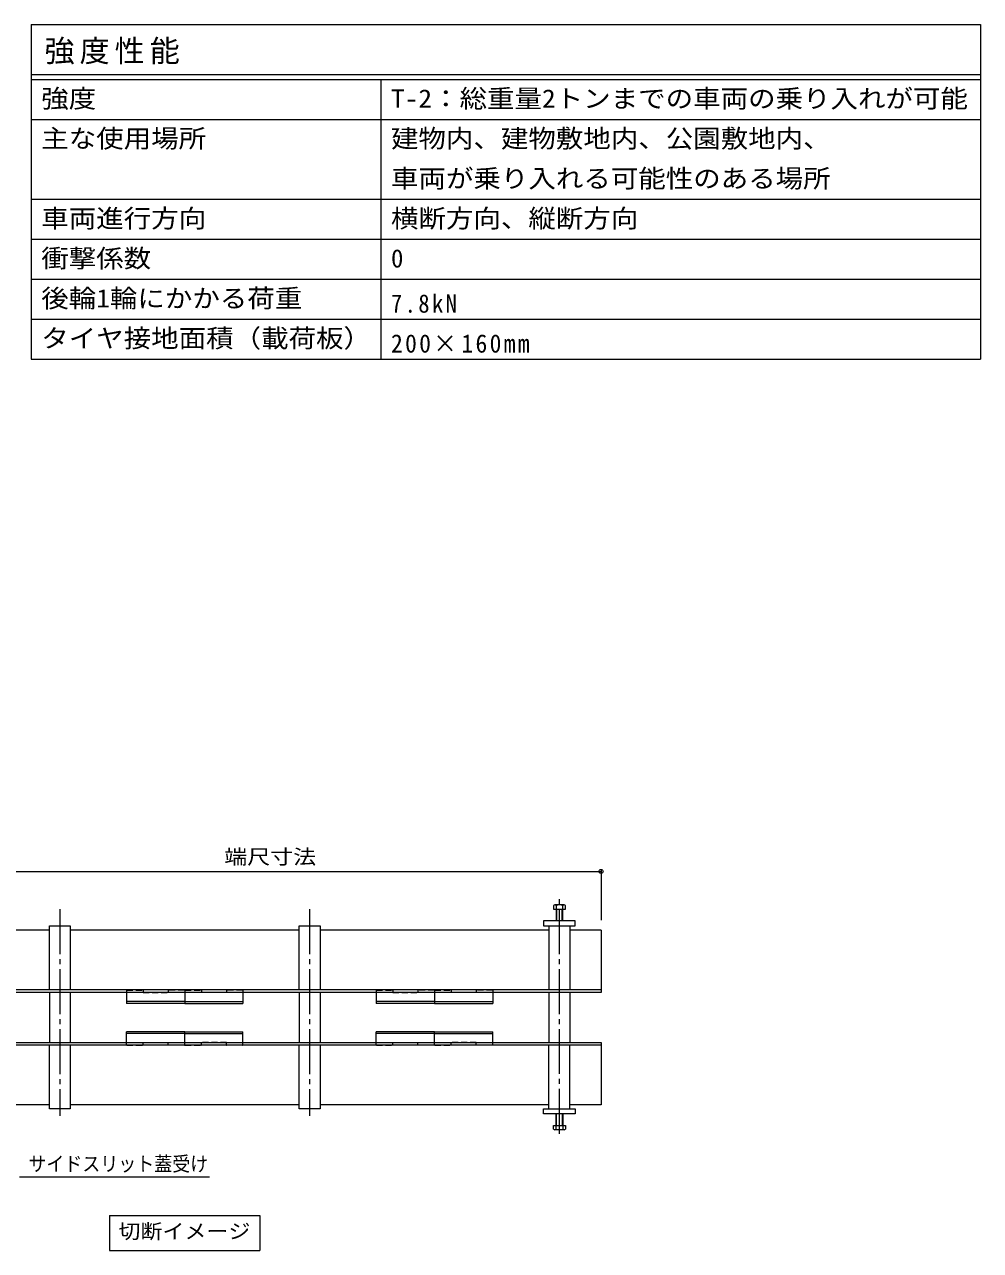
# Model space of a CAD drawing. Units: millimetres at full size, sheet at 1:5; details may follow other scales. Extents: x -1313 to 1940, y -1318 to 1367.
# Drawn here: x 983 to 1940, y 140 to 1367 of the extents above; entities that cross this region are included whole.
import ezdxf
from ezdxf.enums import TextEntityAlignment as Align

# ---------------------------------------------------------------- set-up
doc = ezdxf.new("R2010")
doc.units = ezdxf.units.MM
doc.header["$LTSCALE"] = 5
doc.header["$PDMODE"] = 32
doc.header["$PDSIZE"] = 4
doc.linetypes.add('CHAIN2', pattern=[12, 9, -1, 1, -1])
doc.linetypes.add('DASHED1', pattern=[1.8, 1.2, -0.6])
for name, color, linetype, lineweight in [('E-3_寸法', 4, 'Continuous', 5), ('E-4_文字', 7, 'Continuous', 5), ('E-5_建具', 7, 'Continuous', 5), ('E-6_間仕切', 7, 'DASHED1', 5), ('E-8_ハッチ', 7, 'Continuous', 5), ('E-9_記号', 2, 'Continuous', 5), ('E-B_衛生陶器', 134, 'Continuous', 5), ('F-F_F-Fﾚｲﾔ', 3, 'Continuous', 5)]:
    doc.layers.add(name, color=color, linetype=linetype, lineweight=lineweight)
doc.styles.add('ＭＳ ゴシック', font='')
doc.styles.get('ＭＳ ゴシック').set_extended_font_data('MS Gothic')

msp = doc.modelspace()

# ---------------------------------------------------------------- linework, layer by layer
at = {"layer": 'E-3_寸法'}
for p, q in [((1008.007, 460.282), (778.84, 460.282)), ((1258.007, 460.282), (1028.84, 460.282)), ((1508.007, 460.282), (1278.84, 460.282)), ((1560.09, 460.282), (1528.84, 460.282)), ((1560.09, 460.282), (1560.09, 397.782)), ((1560.09, 400.448), (726.757, 400.448)), ((1560.09, 397.782), (726.757, 397.782)), ((726.757, 347.782), (1560.09, 347.782)), ((1560.09, 345.115), (726.757, 345.115)), ((1008.007, 285.282), (778.84, 285.282)), ((1258.007, 285.282), (1028.84, 285.282)), ((1508.007, 285.282), (1278.84, 285.282))]:
    msp.add_line(p, q, dxfattribs=at)
msp.add_lwpolyline([(1560.09, 347.782), (1560.09, 285.282), (1528.84, 285.282)], dxfattribs=at)
at = {"layer": 'E-4_文字'}
for p, q in [((893.424, 519.023), (1560.09, 519.023)), ((1560.09, 520.523), (1560.09, 470.282))]:
    msp.add_line(p, q, dxfattribs=at)
msp.add_point((1560.09, 519.023), dxfattribs=at)
at = {"layer": 'E-5_建具'}
for p, q in [((1168.335, 213.115), (978.063, 213.115)), ((1068.174, 174.598), (1218.674, 174.598)), ((1068.174, 174.598), (1068.174, 139.598)), ((1218.674, 174.598), (1218.674, 139.598)), ((1068.174, 139.598), (1218.674, 139.598))]:
    msp.add_line(p, q, dxfattribs=at)
at = {"layer": 'E-6_間仕切'}
for p, q in [((1085.09, 399.865), (1085.09, 397.782)), ((1085.09, 399.865), (1085.09, 397.782)), ((1085.507, 400.282), (1101.34, 400.282)), ((1085.507, 400.282), (1101.34, 400.282)), ((1101.757, 399.865), (1101.757, 397.782)), ((1101.757, 399.865), (1101.757, 397.782)), ((1101.757, 397.782), (1126.757, 397.782)), ((1101.757, 397.782), (1126.757, 397.782)), ((1126.757, 399.865), (1126.757, 397.782)), ((1126.757, 399.865), (1126.757, 397.782)), ((1143.007, 400.282), (1127.174, 400.282)), ((1143.007, 400.282), (1127.174, 400.282)), ((1143.424, 399.865), (1143.424, 397.782)), ((1143.424, 399.865), (1143.424, 397.782)), ((1143.424, 399.865), (1143.424, 397.782)), ((1143.424, 399.865), (1143.424, 397.782)), ((1143.84, 400.282), (1159.674, 400.282)), ((1143.84, 400.282), (1159.674, 400.282)), ((1160.09, 399.865), (1160.09, 397.782)), ((1160.09, 399.865), (1160.09, 397.782)), ((1185.09, 397.782), (1160.09, 397.782)), ((1185.09, 397.782), (1160.09, 397.782)), ((1185.09, 399.865), (1185.09, 397.782)), ((1185.09, 399.865), (1185.09, 397.782)), ((1201.34, 400.282), (1185.507, 400.282)), ((1201.34, 400.282), (1185.507, 400.282)), ((1201.757, 399.865), (1201.757, 397.782)), ((1201.757, 399.865), (1201.757, 397.782)), ((1335.09, 399.865), (1335.09, 397.782)), ((1335.09, 399.865), (1335.09, 397.782)), ((1335.507, 400.282), (1351.34, 400.282)), ((1335.507, 400.282), (1351.34, 400.282)), ((1351.757, 399.865), (1351.757, 397.782)), ((1351.757, 399.865), (1351.757, 397.782)), ((1351.757, 397.782), (1376.757, 397.782)), ((1351.757, 397.782), (1376.757, 397.782)), ((1376.757, 399.865), (1376.757, 397.782)), ((1376.757, 399.865), (1376.757, 397.782)), ((1393.007, 400.282), (1377.174, 400.282)), ((1393.007, 400.282), (1377.174, 400.282)), ((1393.424, 399.865), (1393.424, 397.782)), ((1393.424, 399.865), (1393.424, 397.782)), ((1393.424, 399.865), (1393.424, 397.782)), ((1393.424, 399.865), (1393.424, 397.782)), ((1393.84, 400.282), (1409.674, 400.282)), ((1393.84, 400.282), (1409.674, 400.282)), ((1410.09, 399.865), (1410.09, 397.782)), ((1410.09, 399.865), (1410.09, 397.782)), ((1435.09, 397.782), (1410.09, 397.782)), ((1435.09, 397.782), (1410.09, 397.782)), ((1435.09, 399.865), (1435.09, 397.782)), ((1435.09, 399.865), (1435.09, 397.782)), ((1451.34, 400.282), (1435.507, 400.282)), ((1451.34, 400.282), (1435.507, 400.282)), ((1451.757, 399.865), (1451.757, 397.782)), ((1451.757, 399.865), (1451.757, 397.782)), ((1085.09, 345.698), (1085.09, 347.782)), ((1085.09, 345.698), (1085.09, 347.782)), ((1085.507, 345.282), (1101.34, 345.282)), ((1085.507, 345.282), (1101.34, 345.282)), ((1101.757, 347.782), (1126.757, 347.782)), ((1101.757, 345.698), (1101.757, 347.782)), ((1101.757, 347.782), (1126.757, 347.782)), ((1101.757, 345.698), (1101.757, 347.782)), ((1126.757, 345.698), (1126.757, 347.782)), ((1126.757, 345.698), (1126.757, 347.782)), ((1143.007, 345.282), (1127.174, 345.282)), ((1143.007, 345.282), (1127.174, 345.282)), ((1143.424, 345.698), (1143.424, 347.782)), ((1143.424, 345.698), (1143.424, 347.782)), ((1143.424, 345.698), (1143.424, 347.782)), ((1143.424, 345.698), (1143.424, 347.782)), ((1143.84, 345.282), (1159.674, 345.282)), ((1143.84, 345.282), (1159.674, 345.282)), ((1185.09, 347.782), (1160.09, 347.782)), ((1160.09, 345.698), (1160.09, 347.782)), ((1185.09, 347.782), (1160.09, 347.782)), ((1160.09, 345.698), (1160.09, 347.782)), ((1185.09, 345.698), (1185.09, 347.782)), ((1185.09, 345.698), (1185.09, 347.782)), ((1201.34, 345.282), (1185.507, 345.282)), ((1201.34, 345.282), (1185.507, 345.282)), ((1201.757, 345.698), (1201.757, 347.782)), ((1201.757, 345.698), (1201.757, 347.782)), ((1335.09, 345.698), (1335.09, 347.782)), ((1335.09, 345.698), (1335.09, 347.782)), ((1335.507, 345.282), (1351.34, 345.282)), ((1335.507, 345.282), (1351.34, 345.282)), ((1351.757, 347.782), (1376.757, 347.782)), ((1351.757, 345.698), (1351.757, 347.782)), ((1351.757, 347.782), (1376.757, 347.782)), ((1351.757, 345.698), (1351.757, 347.782)), ((1376.757, 345.698), (1376.757, 347.782)), ((1376.757, 345.698), (1376.757, 347.782)), ((1393.007, 345.282), (1377.174, 345.282)), ((1393.007, 345.282), (1377.174, 345.282)), ((1393.424, 345.698), (1393.424, 347.782)), ((1393.424, 345.698), (1393.424, 347.782)), ((1393.424, 345.698), (1393.424, 347.782)), ((1393.424, 345.698), (1393.424, 347.782)), ((1393.84, 345.282), (1409.674, 345.282)), ((1393.84, 345.282), (1409.674, 345.282)), ((1435.09, 347.782), (1410.09, 347.782)), ((1410.09, 345.698), (1410.09, 347.782)), ((1435.09, 347.782), (1410.09, 347.782)), ((1410.09, 345.698), (1410.09, 347.782)), ((1435.09, 345.698), (1435.09, 347.782)), ((1435.09, 345.698), (1435.09, 347.782)), ((1451.34, 345.282), (1435.507, 345.282)), ((1451.34, 345.282), (1435.507, 345.282)), ((1451.757, 345.698), (1451.757, 347.782)), ((1451.757, 345.698), (1451.757, 347.782))]:
    msp.add_line(p, q, dxfattribs=at)
at = {"layer": 'E-6_間仕切', "linetype": 'Continuous'}
for p, q in [((1085.09, 397.782), (1085.09, 386.948)), ((1085.09, 397.782), (1085.09, 386.948)), ((1143.424, 397.782), (1143.424, 386.948)), ((1143.424, 397.782), (1143.424, 386.948)), ((1143.424, 397.782), (1143.424, 386.948)), ((1143.424, 397.782), (1143.424, 386.948)), ((1201.757, 397.782), (1201.757, 386.948)), ((1201.757, 397.782), (1201.757, 386.948)), ((1335.09, 397.782), (1335.09, 386.948)), ((1335.09, 397.782), (1335.09, 386.948)), ((1393.424, 397.782), (1393.424, 386.948)), ((1393.424, 397.782), (1393.424, 386.948)), ((1393.424, 397.782), (1393.424, 386.948)), ((1393.424, 397.782), (1393.424, 386.948)), ((1451.757, 397.782), (1451.757, 386.948)), ((1451.757, 397.782), (1451.757, 386.948)), ((1143.424, 388.865), (1085.09, 388.865)), ((1143.424, 388.865), (1085.09, 388.865)), ((1143.424, 386.948), (1085.09, 386.948)), ((1143.424, 386.948), (1085.09, 386.948)), ((1143.424, 388.865), (1201.757, 388.865)), ((1143.424, 388.865), (1201.757, 388.865)), ((1143.424, 386.948), (1201.757, 386.948)), ((1143.424, 386.948), (1201.757, 386.948)), ((1393.424, 388.865), (1335.09, 388.865)), ((1393.424, 388.865), (1335.09, 388.865)), ((1393.424, 386.948), (1335.09, 386.948)), ((1393.424, 386.948), (1335.09, 386.948)), ((1393.424, 388.865), (1451.757, 388.865)), ((1393.424, 388.865), (1451.757, 388.865)), ((1393.424, 386.948), (1451.757, 386.948)), ((1393.424, 386.948), (1451.757, 386.948)), ((1143.424, 358.615), (1085.09, 358.615)), ((1085.09, 347.782), (1085.09, 358.615)), ((1143.424, 358.615), (1085.09, 358.615)), ((1085.09, 347.782), (1085.09, 358.615)), ((1143.424, 356.698), (1085.09, 356.698)), ((1143.424, 356.698), (1085.09, 356.698)), ((1143.424, 358.615), (1201.757, 358.615)), ((1143.424, 347.782), (1143.424, 358.615)), ((1143.424, 358.615), (1201.757, 358.615)), ((1143.424, 347.782), (1143.424, 358.615)), ((1143.424, 347.782), (1143.424, 358.615)), ((1143.424, 347.782), (1143.424, 358.615)), ((1143.424, 356.698), (1201.757, 356.698)), ((1143.424, 356.698), (1201.757, 356.698)), ((1201.757, 347.782), (1201.757, 358.615)), ((1201.757, 347.782), (1201.757, 358.615)), ((1393.424, 358.615), (1335.09, 358.615)), ((1335.09, 347.782), (1335.09, 358.615)), ((1393.424, 358.615), (1335.09, 358.615)), ((1335.09, 347.782), (1335.09, 358.615)), ((1393.424, 356.698), (1335.09, 356.698)), ((1393.424, 356.698), (1335.09, 356.698)), ((1393.424, 358.615), (1451.757, 358.615)), ((1393.424, 347.782), (1393.424, 358.615)), ((1393.424, 358.615), (1451.757, 358.615)), ((1393.424, 347.782), (1393.424, 358.615)), ((1393.424, 347.782), (1393.424, 358.615)), ((1393.424, 347.782), (1393.424, 358.615)), ((1393.424, 356.698), (1451.757, 356.698)), ((1393.424, 356.698), (1451.757, 356.698)), ((1451.757, 347.782), (1451.757, 358.615)), ((1451.757, 347.782), (1451.757, 358.615))]:
    msp.add_line(p, q, dxfattribs=at)
at = {"layer": 'E-6_間仕切'}
for centre, start, end in [((1085.507, 399.865), 90, 180), ((1085.507, 399.865), 90, 180), ((1101.34, 399.865), 0, 90), ((1101.34, 399.865), 0, 90), ((1127.174, 399.865), 90, 180), ((1127.174, 399.865), 90, 180), ((1143.007, 399.865), 0, 90), ((1143.007, 399.865), 0, 90), ((1143.84, 399.865), 90, 180), ((1143.84, 399.865), 90, 180), ((1159.674, 399.865), 0, 90), ((1159.674, 399.865), 0, 90), ((1185.507, 399.865), 90, 180), ((1185.507, 399.865), 90, 180), ((1201.34, 399.865), 0, 90), ((1201.34, 399.865), 0, 90), ((1335.507, 399.865), 90, 180), ((1335.507, 399.865), 90, 180), ((1351.34, 399.865), 0, 90), ((1351.34, 399.865), 0, 90), ((1377.174, 399.865), 90, 180), ((1377.174, 399.865), 90, 180), ((1393.007, 399.865), 0, 90), ((1393.007, 399.865), 0, 90), ((1393.84, 399.865), 90, 180), ((1393.84, 399.865), 90, 180), ((1409.674, 399.865), 0, 90), ((1409.674, 399.865), 0, 90), ((1435.507, 399.865), 90, 180), ((1435.507, 399.865), 90, 180), ((1451.34, 399.865), 0, 90), ((1451.34, 399.865), 0, 90), ((1085.507, 345.698), 180, 270), ((1085.507, 345.698), 180, 270), ((1101.34, 345.698), 270, 0), ((1101.34, 345.698), 270, 0), ((1127.174, 345.698), 180, 270), ((1127.174, 345.698), 180, 270), ((1143.007, 345.698), 270, 0), ((1143.007, 345.698), 270, 0), ((1143.84, 345.698), 180, 270), ((1143.84, 345.698), 180, 270), ((1159.674, 345.698), 270, 0), ((1159.674, 345.698), 270, 0), ((1185.507, 345.698), 180, 270), ((1185.507, 345.698), 180, 270), ((1201.34, 345.698), 270, 0), ((1201.34, 345.698), 270, 0), ((1335.507, 345.698), 180, 270), ((1335.507, 345.698), 180, 270), ((1351.34, 345.698), 270, 0), ((1351.34, 345.698), 270, 0), ((1377.174, 345.698), 180, 270), ((1377.174, 345.698), 180, 270), ((1393.007, 345.698), 270, 0), ((1393.007, 345.698), 270, 0), ((1393.84, 345.698), 180, 270), ((1393.84, 345.698), 180, 270), ((1409.674, 345.698), 270, 0), ((1409.674, 345.698), 270, 0), ((1435.507, 345.698), 180, 270), ((1435.507, 345.698), 180, 270), ((1451.34, 345.698), 270, 0), ((1451.34, 345.698), 270, 0)]:
    msp.add_arc(centre, 0.417, start, end, dxfattribs=at)
at = {"layer": 'E-8_ハッチ'}
for points in [[(1502.59, 464.448), (1534.257, 464.448), (1534.257, 469.448), (1502.59, 469.448)], [(1502.59, 281.532), (1534.257, 281.532), (1534.257, 276.532), (1502.59, 276.532)]]:
    msp.add_lwpolyline(points, close=True, dxfattribs=at)
at = {"layer": 'E-9_記号'}
for p, q in [((1512.424, 485.032), (1512.424, 481.115)), ((1512.424, 481.115), (1524.424, 481.115)), ((1523.31, 485.532), (1513.977, 485.532)), ((1515.09, 485.032), (1515.09, 469.448)), ((1515.674, 481.115), (1515.674, 469.448)), ((1521.174, 469.448), (1521.174, 481.115)), ((1521.757, 469.448), (1521.757, 485.032)), ((1524.424, 481.115), (1524.424, 485.032)), ((1515.09, 260.948), (1515.09, 276.532)), ((1515.674, 264.865), (1515.674, 276.532)), ((1521.174, 276.532), (1521.174, 264.865)), ((1521.757, 276.532), (1521.757, 260.948)), ((1512.424, 264.865), (1524.424, 264.865)), ((1512.424, 260.948), (1512.424, 264.865)), ((1523.31, 260.448), (1513.977, 260.448)), ((1524.424, 264.865), (1524.424, 260.948))]:
    msp.add_line(p, q, dxfattribs=at)
for centre, radius, start, end in [((1513.757, 483.552), 1.992, 47.9749, 132.0251), ((1518.424, 474.358), 11.182, 72.65606, 107.34394), ((1523.09, 483.552), 1.992, 47.9749, 132.0251), ((1513.757, 262.428), 1.992, 227.9749, 312.0251), ((1518.424, 271.622), 11.182, 252.65606, 287.34394), ((1523.09, 262.428), 1.992, 227.9749, 312.0251)]:
    msp.add_arc(centre, radius, start, end, dxfattribs=at)
at = {"layer": 'E-B_衛生陶器', "linetype": 'CHAIN2'}
for p, q in [((1518.424, 256.293), (1518.424, 493.05)), ((1018.424, 481.115), (1018.424, 274.255)), ((1268.424, 481.115), (1268.424, 274.255))]:
    msp.add_line(p, q, dxfattribs=at)
at = {"layer": 'E-B_衛生陶器'}
for p, q in [((1008.007, 400.448), (1008.007, 464.448)), ((1258.007, 400.448), (1258.007, 464.448)), ((1508.007, 464.448), (1508.007, 400.448)), ((1528.84, 464.448), (1528.84, 400.448)), ((1008.007, 397.782), (1008.007, 347.782)), ((1028.84, 397.782), (1028.84, 347.782)), ((1258.007, 397.782), (1258.007, 347.782)), ((1278.84, 397.782), (1278.84, 347.782)), ((1508.007, 397.782), (1508.007, 347.782)), ((1528.84, 397.782), (1528.84, 347.782)), ((1028.84, 345.115), (1028.84, 281.532)), ((1278.84, 345.115), (1278.84, 281.532)), ((1508.007, 281.532), (1508.007, 345.115)), ((1528.84, 281.532), (1528.84, 345.115))]:
    msp.add_line(p, q, dxfattribs=at)
for points in [[(1008.007, 464.448), (1028.84, 464.448), (1028.84, 400.448)], [(1258.007, 464.448), (1278.84, 464.448), (1278.84, 400.448)], [(1028.84, 281.532), (1008.007, 281.532), (1008.007, 345.115)], [(1278.84, 281.532), (1258.007, 281.532), (1258.007, 345.115)]]:
    msp.add_lwpolyline(points, dxfattribs=at)
at = {"layer": 'F-F_F-Fﾚｲﾔ', "color": 7}
for p, q in [((989.856, 1366.881), (1939.856, 1366.881)), ((1939.856, 1366.881), (1939.856, 1031.881)), ((989.856, 1316.881), (1939.856, 1316.881)), ((989.856, 1311.881), (1939.856, 1311.881)), ((1339.856, 1311.881), (1339.856, 1031.881)), ((989.856, 1271.881), (1939.856, 1271.881)), ((989.856, 1191.881), (1939.856, 1191.881)), ((989.856, 1151.881), (1939.856, 1151.881)), ((989.856, 1111.881), (1939.856, 1111.881)), ((989.856, 1071.881), (1939.856, 1071.881))]:
    msp.add_line(p, q, dxfattribs=at)
msp.add_lwpolyline([(989.856, 1366.881), (989.856, 1031.881), (1939.856, 1031.881)], dxfattribs=at)

# ---------------------------------------------------------------- texts
at = {"layer": 'E-4_文字', "color": 2, "style": 'ＭＳ ゴシック', "width": 1.15}
msp.add_text('端尺寸法', height=14.66, dxfattribs=at).set_placement((1183.007, 522.023), align=Align.BOTTOM_LEFT)
at = {"layer": 'E-5_建具', "color": 2, "style": 'ＭＳ ゴシック'}
for s, width, p in [('サイドスリット蓋受け', 0.9, (986.934, 214.615)), ('切断イメージ', 1.1, (1077.174, 147.098))]:
    msp.add_text(s, height=14.66, dxfattribs=dict(at, width=width)).set_placement(p, align=Align.BOTTOM_LEFT)
at = {"layer": 'F-F_F-Fﾚｲﾔ', "style": 'ＭＳ ゴシック', "width": 1.1}
for s, p in [('強度', (999.856, 1278.131)), ('T-2：総重量2トンまでの車両の乗り入れが可能', (1349.856, 1278.131)), ('主な使用場所', (999.856, 1238.131)), ('建物内、建物敷地内、公園敷地内、', (1349.856, 1238.131)), ('車両が乗り入れる可能性のある場所', (1349.856, 1198.131)), ('車両進行方向', (999.856, 1158.131)), ('横断方向、縦断方向', (1349.856, 1158.131)), ('衝撃係数', (999.856, 1118.131)), ('後輪1輪にかかる荷重', (999.856, 1078.131)), ('タイヤ接地面積（載荷板）', (999.856, 1038.131))]:
    msp.add_text(s, height=18.33, dxfattribs=at).set_placement(p, align=Align.BOTTOM_LEFT)
at = {"layer": 'F-F_F-Fﾚｲﾔ', "style": 'ＭＳ ゴシック'}
msp.add_text('0', height=18.33, dxfattribs=at).set_placement((1349.856, 1118.131), align=Align.BOTTOM_LEFT)
at = {"layer": 'F-F_F-Fﾚｲﾔ', "attachment_point": 7, "style": 'ＭＳ ゴシック'}
for s, insert, char_height in [('\\T1.17;強度性能', (1003.165, 1326.881), 21.99), ('\\T1.22;\\W0.9;7.8kN', (1349.856, 1078.131), 18.33), ('\\T1.19;\\W0.95;200×160mm', (1349.856, 1038.131), 18.33)]:
    msp.add_mtext(s, dxfattribs=dict(at, insert=insert, char_height=char_height))

doc.saveas('drawing.dxf')
